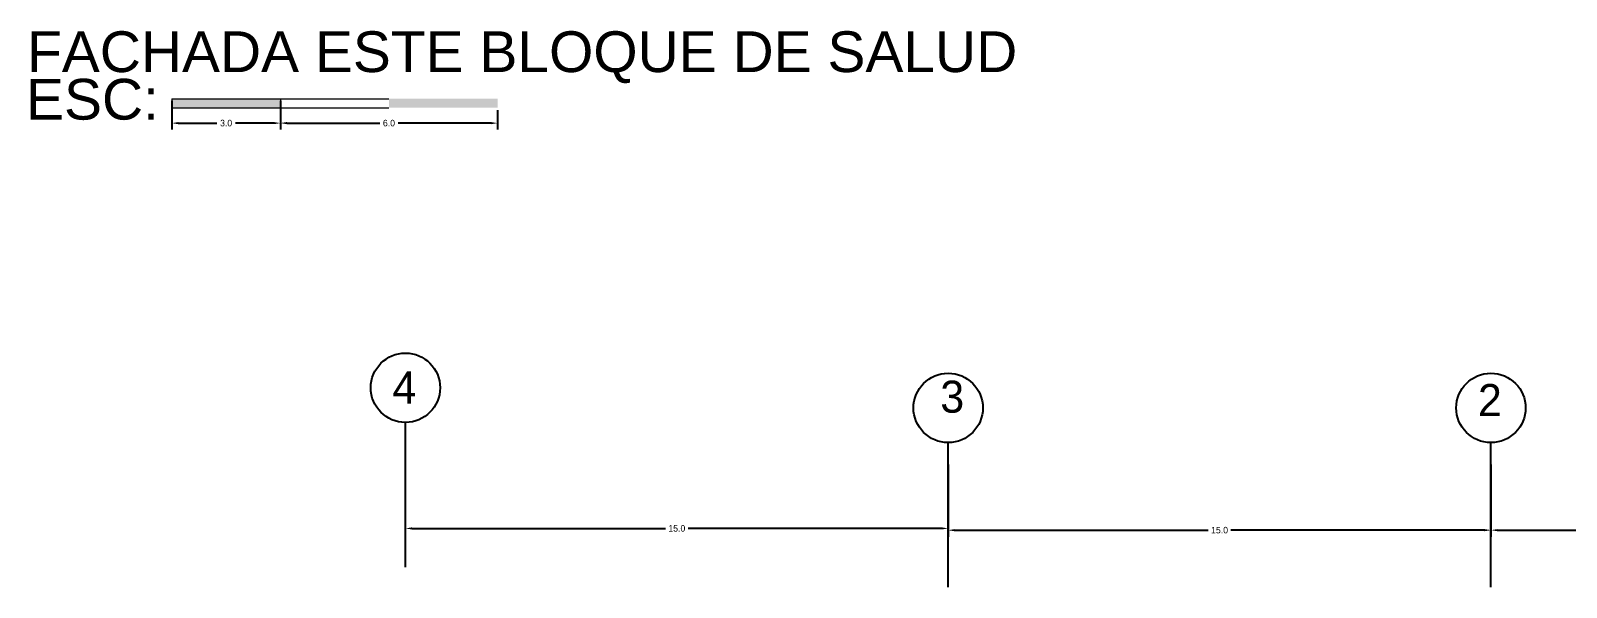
# Model space of a CAD drawing. Header units: metres. Extents: x -57 to 501, y 45 to 307.
# Drawn here: x 273.53 to 315.97, y 103.19 to 118.57 of the extents above; entities that cross this region are included whole.
import ezdxf

# ---------------------------------------------------------------- set-up
doc = ezdxf.new("R2010")
doc.units = ezdxf.units.M
doc.layers.add('Acotación', color=250, linetype='Continuous', lineweight=9)
doc.layers.add('Lámina', color=7, linetype='Continuous', lineweight=30)
doc.layers.add('atras', color=7, linetype='Continuous')
doc.styles.add('Anotativo', font='arial.ttf')
doc.dimstyles.get("Standard").update_dxf_attribs({"dimtxt": 0.18, "dimasz": 0.18, "dimexe": 0.18, "dimexo": 0.0625, "dimgap": 0.09, "dimtad": 0, "dimtih": 1, "dimtoh": 1, "dimdec": 1, "dimzin": 0, "dimdsep": 46, "dimtxsty": 'Standard', "dimcen": 0.09, "dimadec": 0, "dimazin": 0, "dimtfac": 1, "dimtdec": 1, "dimtofl": 0, "dimtmove": 0, "dimatfit": 3, "dimfxl": 1, "dimtolj": 1, "dimtzin": 0, "dimarcsym": 0})

# ---------------------------------------------------------------- blocks, each defined once
blk = doc.blocks.new('*D55')
at = {"layer": 'atras', "color": 0, "lineweight": -2, "transparency": 16777216}
for p, q in [((313.884, 106.579), (313.884, 104.584)), ((328.884, 106.579), (328.884, 104.584)), ((314.064, 104.764), (321.069, 104.764)), ((328.704, 104.764), (321.699, 104.764))]:
    blk.add_line(p, q, dxfattribs=at)
at = {"layer": 'atras', "color": 0, "transparency": 16777216}
for points in [[(314.064, 104.794), (314.064, 104.734), (313.884, 104.764)], [(328.704, 104.794), (328.704, 104.734), (328.884, 104.764)]]:
    blk.add_solid(points, dxfattribs=at)
at = {"layer": 'Defpoints', "color": 0, "transparency": 16777216}
for p in [(313.884, 106.642), (328.884, 106.642), (313.884, 104.764)]:
    blk.add_point(p, dxfattribs=at)
at = {"layer": 'atras', "color": 0, "transparency": 16777216, "insert": (321.384, 104.764), "char_height": 0.18, "attachment_point": 5}
blk.add_mtext('\\A1;15.0', dxfattribs=at)
blk = doc.blocks.new('*D56')
at = {"layer": 'atras', "color": 0, "lineweight": -2, "transparency": 16777216}
for p, q in [((298.884, 106.579), (298.884, 104.584)), ((313.884, 106.579), (313.884, 104.584)), ((299.064, 104.764), (306.069, 104.764)), ((313.704, 104.764), (306.699, 104.764))]:
    blk.add_line(p, q, dxfattribs=at)
at = {"layer": 'atras', "color": 0, "transparency": 16777216}
for points in [[(299.064, 104.794), (299.064, 104.734), (298.884, 104.764)], [(313.704, 104.794), (313.704, 104.734), (313.884, 104.764)]]:
    blk.add_solid(points, dxfattribs=at)
at = {"layer": 'Defpoints', "color": 0, "transparency": 16777216}
for p in [(298.884, 106.642), (313.884, 106.642), (298.884, 104.764)]:
    blk.add_point(p, dxfattribs=at)
at = {"layer": 'atras', "color": 0, "transparency": 16777216, "insert": (306.384, 104.764), "char_height": 0.18, "attachment_point": 5}
blk.add_mtext('\\A1;15.0', dxfattribs=at)
blk = doc.blocks.new('*D57')
at = {"layer": 'atras', "color": 0, "lineweight": -2, "transparency": 16777216}
for p, q in [((283.884, 103.781), (283.884, 104.993)), ((298.884, 103.781), (298.884, 104.993)), ((284.064, 104.813), (291.069, 104.813)), ((298.704, 104.813), (291.699, 104.813))]:
    blk.add_line(p, q, dxfattribs=at)
at = {"layer": 'atras', "color": 0, "transparency": 16777216}
for points in [[(284.064, 104.843), (284.064, 104.783), (283.884, 104.813)], [(298.704, 104.843), (298.704, 104.783), (298.884, 104.813)]]:
    blk.add_solid(points, dxfattribs=at)
at = {"layer": 'Defpoints', "color": 0, "transparency": 16777216}
for p in [(283.884, 104.813), (283.884, 103.718), (298.884, 103.718)]:
    blk.add_point(p, dxfattribs=at)
at = {"layer": 'atras', "color": 0, "transparency": 16777216, "insert": (291.384, 104.813), "char_height": 0.18, "attachment_point": 5}
blk.add_mtext('\\A1;15.0', dxfattribs=at)
blk = doc.blocks.new('*D94')
at = {"layer": 'Acotación', "color": 0, "lineweight": -2, "transparency": 16777216}
for p, q in [((277.428, 116.627), (277.428, 115.835)), ((280.428, 116.627), (280.428, 115.835)), ((277.608, 116.015), (278.673, 116.015)), ((280.248, 116.015), (279.183, 116.015))]:
    blk.add_line(p, q, dxfattribs=at)
at = {"layer": 'Acotación', "color": 0, "transparency": 16777216}
for points in [[(277.608, 116.045), (277.608, 115.985), (277.428, 116.015)], [(280.248, 116.045), (280.248, 115.985), (280.428, 116.015)]]:
    blk.add_solid(points, dxfattribs=at)
at = {"layer": 'Defpoints', "color": 0, "transparency": 16777216}
for p in [(277.428, 116.689), (280.428, 116.689), (280.428, 116.015)]:
    blk.add_point(p, dxfattribs=at)
at = {"layer": 'Acotación', "color": 0, "transparency": 16777216, "insert": (278.928, 116.015), "char_height": 0.18, "attachment_point": 5}
blk.add_mtext('\\A1;3.0', dxfattribs=at)
blk = doc.blocks.new('*D95')
at = {"layer": 'Acotación', "color": 0, "lineweight": -2, "transparency": 16777216}
for p, q in [((280.428, 116.377), (280.428, 115.835)), ((286.428, 116.377), (286.428, 115.835)), ((280.608, 116.015), (283.173, 116.015)), ((286.248, 116.015), (283.683, 116.015))]:
    blk.add_line(p, q, dxfattribs=at)
at = {"layer": 'Acotación', "color": 0, "transparency": 16777216}
for points in [[(280.608, 116.045), (280.608, 115.985), (280.428, 116.015)], [(286.248, 116.045), (286.248, 115.985), (286.428, 116.015)]]:
    blk.add_solid(points, dxfattribs=at)
at = {"layer": 'Defpoints', "color": 0, "transparency": 16777216}
for p in [(280.428, 116.439), (286.428, 116.439), (286.428, 116.015)]:
    blk.add_point(p, dxfattribs=at)
at = {"layer": 'Acotación', "color": 0, "transparency": 16777216, "insert": (283.428, 116.015), "char_height": 0.18, "attachment_point": 5}
blk.add_mtext('\\A1;6.0', dxfattribs=at)

msp = doc.modelspace()

# ---------------------------------------------------------------- hatches: boundary and pattern name
at = {"layer": 'Acotación'}
h = msp.add_hatch(color=256, dxfattribs=at)
h.dxf.hatch_style = 1
h.paths.add_polyline_path([(280.428, 116.689), (277.428, 116.689), (277.428, 116.439), (280.428, 116.439)])
h.paths.add_polyline_path([(286.428, 116.689), (283.428, 116.689), (283.428, 116.439), (286.428, 116.439)])

# ---------------------------------------------------------------- linework, layer by layer
for p, q in [((277.428, 116.689), (280.428, 116.689)), ((277.428, 116.689), (277.428, 116.439)), ((277.428, 116.439), (280.428, 116.439)), ((280.428, 116.689), (283.428, 116.689)), ((280.428, 116.689), (280.428, 116.439)), ((280.428, 116.439), (283.428, 116.439))]:
    msp.add_line(p, q, dxfattribs=at)
at = {"layer": 'atras', "color": 252, "true_color": 0x939598}
for p, q in [((283.884, 103.741), (283.884, 107.741)), ((298.884, 103.185), (298.884, 107.185)), ((313.884, 103.185), (313.884, 107.185))]:
    msp.add_line(p, q, dxfattribs=at)
for centre in [(283.884, 108.7), (298.884, 108.144), (313.884, 108.144)]:
    msp.add_circle(centre, 0.959, dxfattribs=at)

# ---------------------------------------------------------------- texts
at = {"layer": 'atras', "color": 252, "true_color": 0x939598, "char_height": 0.886, "attachment_point": 1}
for s, insert in [('4', (283.526, 109.151)), ('3', (298.667, 108.897)), ('2', (313.526, 108.803))]:
    msp.add_mtext_dynamic_manual_height_columns(s, width=0.62671, gutter_width=4.429, heights=[0], dxfattribs=dict(at, insert=insert))
at = {"layer": 'Lámina', "color": 7, "linetype": 'Continuous', "style": 'Anotativo'}
for s, height, p in [('FACHADA ESTE BLOQUE DE SALUD', 1.12652, (273.425, 117.426)), ('ESC:', 1.1265, (273.398, 116.112))]:
    msp.add_text(s, height=height, dxfattribs=at).set_placement(p)

# ---------------------------------------------------------------- dimensions: what is measured, and where the dimension line sits
at = {"layer": 'Acotación'}
for base, p1, p2, picture, middle in [((280.428, 116.015), (277.428, 116.689), (280.428, 116.689), '*D94', (278.928, 116.015)), ((286.428, 116.015), (280.428, 116.439), (286.428, 116.439), '*D95', (283.428, 116.015))]:
    dim = msp.add_linear_dim(base=base, p1=p1, p2=p2, dimstyle='Standard', dxfattribs=at)
    dim.commit()
    dim.dimension.update_dxf_attribs({"geometry": picture, "text_midpoint": middle})
at = {"layer": 'atras', "color": 252, "true_color": 0x939598}
for base, p1, p2, picture, middle in [((298.884, 104.764), (313.884, 106.642), (298.884, 106.642), '*D56', (306.384, 104.764)), ((313.884, 104.764), (328.884, 106.642), (313.884, 106.642), '*D55', (321.384, 104.764))]:
    dim = msp.add_linear_dim(base=base, p1=p1, p2=p2, dimstyle='Standard', dxfattribs=at)
    dim.commit()
    dim.dimension.update_dxf_attribs({"geometry": picture, "text_midpoint": middle})
dim = msp.add_linear_dim(base=(283.884, 104.813), p1=(298.884, 103.718), p2=(283.884, 103.718), dimstyle='Standard', dxfattribs=at)
dim.commit()
dim.dimension.update_dxf_attribs({"geometry": '*D57', "text_midpoint": (291.384, 104.813), "dimtype": 160})

doc.saveas('drawing.dxf')
